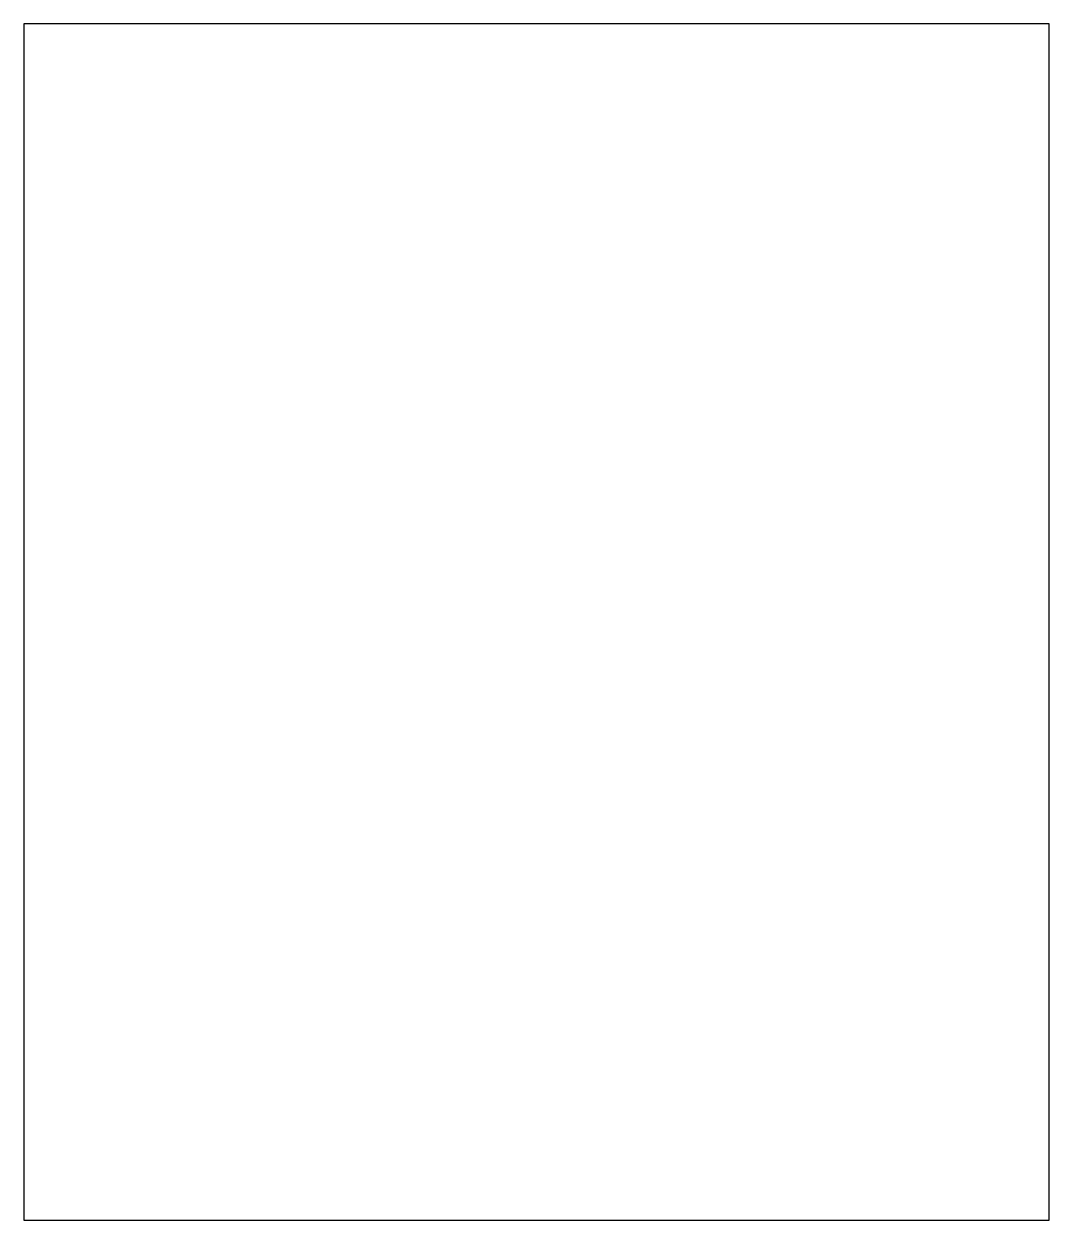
# Model space of a CAD drawing. Header units: millimetres. Extents: x 0 to 1200, y 0 to 1400.
import ezdxf

# ---------------------------------------------------------------- set-up
doc = ezdxf.new("R2010")
doc.units = ezdxf.units.MM
doc.styles.get("Standard").update_dxf_attribs({"font": 'arial.ttf'})

# ---------------------------------------------------------------- blocks, each defined once
blk = doc.blocks.new('mesaEstudiantes')
blk.add_lwpolyline([(0, 0), (120, 0), (120, 140), (0, 140)], close=True)
for tag, p, flags in [('NOMBRE', (0, 140), 3), ('MATERIAL', (4.61, 134.15), 1), ('COLOR', (4.36, 129.69), 1), ('CAPACIDAD', (4.11, 124.98), 1)]:
    blk.add_attdef(tag, p, '', height=2.5, dxfattribs=dict(flags=flags))

msp = doc.modelspace()

# ---------------------------------------------------------------- block references
at = {"xscale": 10, "yscale": 10, "zscale": 10}
msp.add_blockref('mesaEstudiantes', (0, 0), dxfattribs=at)

doc.saveas('drawing.dxf')
